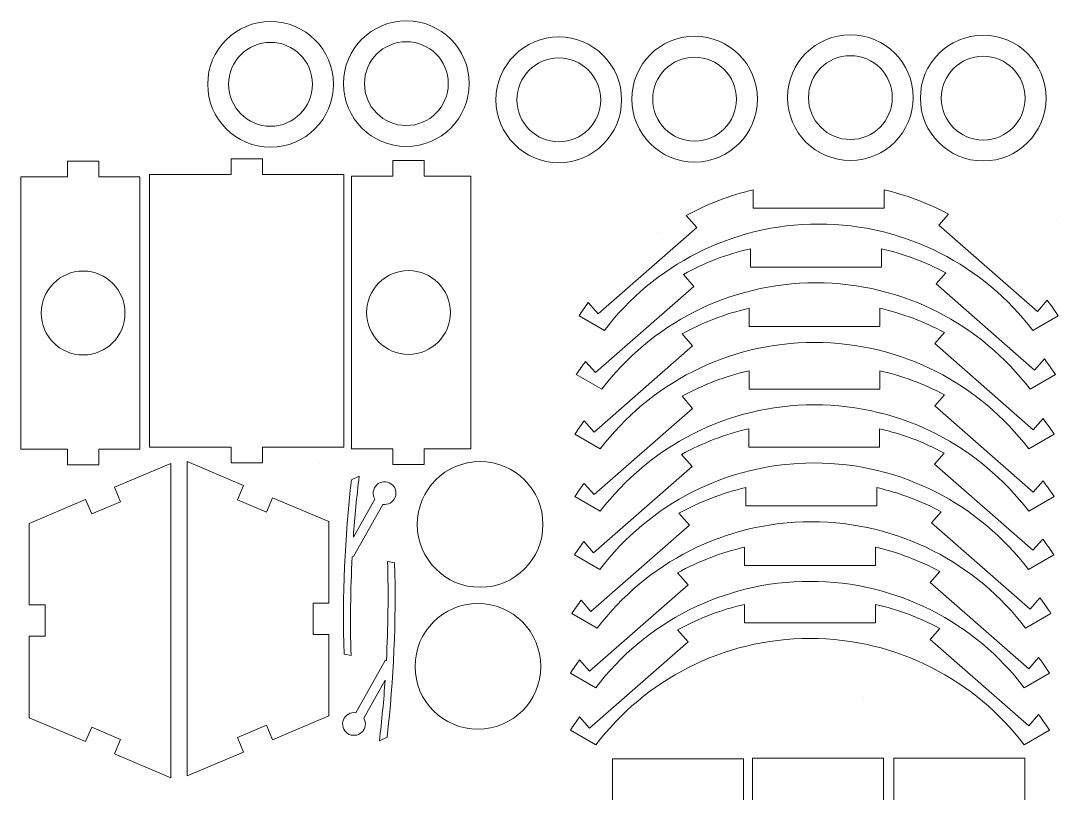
# Model space of a CAD drawing. Header units: centimetres. Extents: x -259 to 261, y 17 to 228.
# Drawn here: x -71.7 to -51.89, y 99.16 to 113.9 of the extents above; entities that cross this region are included whole.
import ezdxf

# ---------------------------------------------------------------- set-up
doc = ezdxf.new("R2010")
doc.units = ezdxf.units.CM
doc.header["$MEASUREMENT"] = 0
doc.layers.add('layer 1', color=7, linetype='Continuous')

msp = doc.modelspace()

# ---------------------------------------------------------------- linework, layer by layer
at = {"layer": 'layer 1', "color": 250, "lineweight": 9}
for points, knots in [([(-64.34013, 113.90208), (-65.00287, 113.90208), (-65.54013, 113.36481), (-65.54013, 112.70207), (-65.54013, 112.70207), (-65.54013, 112.03934), (-65.00287, 111.50208), (-64.34013, 111.50208), (-64.34013, 111.50208), (-63.67739, 111.50208), (-63.14013, 112.03934), (-63.14013, 112.70207), (-63.14013, 112.70207), (-63.14013, 113.36481), (-63.67738, 113.90208), (-64.34012, 113.90208)], [0, 0, 0, 0, 0.2, 0.2, 0.2, 0.2, 0.4, 0.4, 0.4, 0.4, 0.6, 0.6, 0.6, 0.6, 1, 1, 1, 1]), ([(-66.93292, 113.88901), (-67.59566, 113.88901), (-68.13292, 113.35174), (-68.13292, 112.689), (-68.13292, 112.689), (-68.13292, 112.02627), (-67.59566, 111.48901), (-66.93292, 111.48901), (-66.93292, 111.48901), (-66.27018, 111.48901), (-65.73292, 112.02627), (-65.73292, 112.689), (-65.73292, 112.689), (-65.73292, 113.35174), (-66.27017, 113.88901), (-66.93291, 113.88901)], [0, 0, 0, 0, 0.2, 0.2, 0.2, 0.2, 0.4, 0.4, 0.4, 0.4, 0.6, 0.6, 0.6, 0.6, 1, 1, 1, 1]), ([(-64.34013, 113.50208), (-64.78196, 113.50208), (-65.14013, 113.1439), (-65.14013, 112.70207), (-65.14013, 112.70207), (-65.14013, 112.26026), (-64.78196, 111.90207), (-64.34013, 111.90207), (-64.34013, 111.90207), (-63.89831, 111.90207), (-63.54013, 112.26025), (-63.54013, 112.70207), (-63.54013, 112.70207), (-63.54013, 113.1439), (-63.8983, 113.50208), (-64.34013, 113.50208)], [0, 0, 0, 0, 0.2, 0.2, 0.2, 0.2, 0.4, 0.4, 0.4, 0.4, 0.6, 0.6, 0.6, 0.6, 1, 1, 1, 1]), ([(-61.42958, 113.59268), (-62.09232, 113.59268), (-62.62958, 113.05541), (-62.62958, 112.39267), (-62.62958, 112.39267), (-62.62958, 111.72994), (-62.09232, 111.19268), (-61.42958, 111.19268), (-61.42958, 111.19268), (-60.76684, 111.19268), (-60.22958, 111.72994), (-60.22958, 112.39267), (-60.22958, 112.39267), (-60.22958, 113.05541), (-60.76683, 113.59268), (-61.42957, 113.59268)], [0, 0, 0, 0, 0.2, 0.2, 0.2, 0.2, 0.4, 0.4, 0.4, 0.4, 0.6, 0.6, 0.6, 0.6, 1, 1, 1, 1]), ([(-58.83679, 113.60575), (-59.49953, 113.60575), (-60.03679, 113.06848), (-60.03679, 112.40574), (-60.03679, 112.40574), (-60.03679, 111.74301), (-59.49953, 111.20575), (-58.83679, 111.20575), (-58.83679, 111.20575), (-58.17405, 111.20575), (-57.63679, 111.74301), (-57.63679, 112.40574), (-57.63679, 112.40574), (-57.63679, 113.06848), (-58.17404, 113.60575), (-58.83678, 113.60575)], [0, 0, 0, 0, 0.2, 0.2, 0.2, 0.2, 0.4, 0.4, 0.4, 0.4, 0.6, 0.6, 0.6, 0.6, 1, 1, 1, 1]), ([(-55.86275, 113.63501), (-56.52549, 113.63501), (-57.06275, 113.09774), (-57.06275, 112.435), (-57.06275, 112.435), (-57.06275, 111.77227), (-56.52549, 111.23501), (-55.86275, 111.23501), (-55.86275, 111.23501), (-55.20001, 111.23501), (-54.66275, 111.77227), (-54.66275, 112.435), (-54.66275, 112.435), (-54.66275, 113.09774), (-55.2, 113.63501), (-55.86274, 113.63501)], [0, 0, 0, 0, 0.2, 0.2, 0.2, 0.2, 0.4, 0.4, 0.4, 0.4, 0.6, 0.6, 0.6, 0.6, 1, 1, 1, 1]), ([(-53.32688, 113.62572), (-53.98962, 113.62572), (-54.52688, 113.08845), (-54.52688, 112.42571), (-54.52688, 112.42571), (-54.52688, 111.76298), (-53.98962, 111.22572), (-53.32688, 111.22572), (-53.32688, 111.22572), (-52.66414, 111.22572), (-52.12688, 111.76298), (-52.12688, 112.42571), (-52.12688, 112.42571), (-52.12688, 113.08845), (-52.66413, 113.62572), (-53.32687, 113.62572)], [0, 0, 0, 0, 0.2, 0.2, 0.2, 0.2, 0.4, 0.4, 0.4, 0.4, 0.6, 0.6, 0.6, 0.6, 1, 1, 1, 1]), ([(-66.93292, 113.48901), (-67.37475, 113.48901), (-67.73292, 113.13083), (-67.73292, 112.689), (-67.73292, 112.689), (-67.73292, 112.24719), (-67.37475, 111.88901), (-66.93292, 111.88901), (-66.93292, 111.88901), (-66.4911, 111.88901), (-66.13292, 112.24717), (-66.13292, 112.689), (-66.13292, 112.689), (-66.13292, 113.13083), (-66.49109, 113.48901), (-66.93292, 113.48901)], [0, 0, 0, 0, 0.2, 0.2, 0.2, 0.2, 0.4, 0.4, 0.4, 0.4, 0.6, 0.6, 0.6, 0.6, 1, 1, 1, 1]), ([(-61.42958, 113.19268), (-61.87141, 113.19268), (-62.22958, 112.8345), (-62.22958, 112.39267), (-62.22958, 112.39267), (-62.22958, 111.95086), (-61.87141, 111.59268), (-61.42958, 111.59268), (-61.42958, 111.59268), (-60.98776, 111.59268), (-60.62958, 111.95084), (-60.62958, 112.39267), (-60.62958, 112.39267), (-60.62958, 112.8345), (-60.98775, 113.19268), (-61.42958, 113.19268)], [0, 0, 0, 0, 0.2, 0.2, 0.2, 0.2, 0.4, 0.4, 0.4, 0.4, 0.6, 0.6, 0.6, 0.6, 1, 1, 1, 1]), ([(-58.83679, 113.20575), (-59.27862, 113.20575), (-59.63679, 112.84757), (-59.63679, 112.40574), (-59.63679, 112.40574), (-59.63679, 111.96393), (-59.27862, 111.60574), (-58.83679, 111.60574), (-58.83679, 111.60574), (-58.39497, 111.60574), (-58.03679, 111.96392), (-58.03679, 112.40574), (-58.03679, 112.40574), (-58.03679, 112.84757), (-58.39496, 113.20575), (-58.83679, 113.20575)], [0, 0, 0, 0, 0.2, 0.2, 0.2, 0.2, 0.4, 0.4, 0.4, 0.4, 0.6, 0.6, 0.6, 0.6, 1, 1, 1, 1]), ([(-55.86275, 113.23501), (-56.30458, 113.23501), (-56.66275, 112.87683), (-56.66275, 112.435), (-56.66275, 112.435), (-56.66275, 111.99319), (-56.30458, 111.635), (-55.86275, 111.635), (-55.86275, 111.635), (-55.42093, 111.635), (-55.06275, 111.99318), (-55.06275, 112.435), (-55.06275, 112.435), (-55.06275, 112.87683), (-55.42092, 113.23501), (-55.86275, 113.23501)], [0, 0, 0, 0, 0.2, 0.2, 0.2, 0.2, 0.4, 0.4, 0.4, 0.4, 0.6, 0.6, 0.6, 0.6, 1, 1, 1, 1]), ([(-53.32688, 113.22572), (-53.76871, 113.22572), (-54.12688, 112.86754), (-54.12688, 112.42571), (-54.12688, 112.42571), (-54.12688, 111.9839), (-53.76871, 111.62571), (-53.32688, 111.62571), (-53.32688, 111.62571), (-52.88506, 111.62571), (-52.52688, 111.98389), (-52.52688, 112.42571), (-52.52688, 112.42571), (-52.52688, 112.86754), (-52.88505, 113.22572), (-53.32688, 113.22572)], [0, 0, 0, 0, 0.2, 0.2, 0.2, 0.2, 0.4, 0.4, 0.4, 0.4, 0.6, 0.6, 0.6, 0.6, 1, 1, 1, 1]), ([(-65.53224, 105.7656), (-65.53224, 105.7656), (-65.53224, 110.9656), (-65.53224, 110.9656), (-65.53224, 110.9656), (-65.53224, 110.9656), (-67.08687, 110.9656), (-67.08687, 110.9656), (-67.08687, 110.9656), (-67.08687, 110.9656), (-67.08687, 111.2656), (-67.08687, 111.2656), (-67.08687, 111.2656), (-67.08687, 111.2656), (-67.68687, 111.2656), (-67.68687, 111.2656), (-67.68687, 111.2656), (-67.68687, 111.2656), (-67.68687, 110.9656), (-67.68687, 110.9656), (-67.68687, 110.9656), (-67.68687, 110.9656), (-69.2415, 110.9656), (-69.2415, 110.9656), (-69.2415, 110.9656), (-69.2415, 110.9656), (-69.2415, 105.7656), (-69.2415, 105.7656), (-69.2415, 105.7656), (-69.2415, 105.7656), (-67.68687, 105.7656), (-67.68687, 105.7656), (-67.68687, 105.7656), (-67.68687, 105.7656), (-67.68687, 105.46559), (-67.68687, 105.46559), (-67.68687, 105.46559), (-67.68687, 105.46559), (-67.08687, 105.46559), (-67.08687, 105.46559), (-67.08687, 105.46559), (-67.08687, 105.46559), (-67.08687, 105.7656), (-67.08687, 105.7656), (-67.08687, 105.7656), (-67.08687, 105.7656), (-65.53224, 105.7656), (-65.53224, 105.7656)], [0, 0, 0, 0, 0.07692308, 0.07692308, 0.07692308, 0.07692308, 0.15384615, 0.15384615, 0.15384615, 0.15384615, 0.23076923, 0.23076923, 0.23076923, 0.23076923, 0.30769231, 0.30769231, 0.30769231, 0.30769231, 0.38461538, 0.38461538, 0.38461538, 0.38461538, 0.46153846, 0.46153846, 0.46153846, 0.46153846, 0.53846154, 0.53846154, 0.53846154, 0.53846154, 0.61538462, 0.61538462, 0.61538462, 0.61538462, 0.69230769, 0.69230769, 0.69230769, 0.69230769, 0.76923077, 0.76923077, 0.76923077, 0.76923077, 0.84615385, 0.84615385, 0.84615385, 0.84615385, 1, 1, 1, 1]), ([(-57.71858, 110.6731), (-57.71858, 110.6731), (-57.71858, 110.32311), (-57.71858, 110.32311), (-57.71858, 110.32311), (-57.71858, 110.32311), (-55.21858, 110.32311), (-55.21858, 110.32311), (-55.21858, 110.32311), (-55.21858, 110.32311), (-55.21858, 110.6731), (-55.21858, 110.6731)], [0, 0, 0, 0, 0.25, 0.25, 0.25, 0.25, 0.5, 0.5, 0.5, 0.5, 1, 1, 1, 1]), ([(-60.86654, 108.52303), (-60.86654, 108.52303), (-60.67851, 108.30816), (-60.67851, 108.30816), (-60.67851, 108.30816), (-60.67851, 108.30816), (-58.79718, 109.95455), (-58.79718, 109.95455), (-58.79718, 109.95455), (-58.79718, 109.95455), (-58.99817, 110.18423), (-58.99817, 110.18423)], [0, 0, 0, 0, 0.25, 0.25, 0.25, 0.25, 0.5, 0.5, 0.5, 0.5, 1, 1, 1, 1]), ([(-53.98906, 110.21133), (-53.98906, 110.21133), (-54.17377, 110.00026), (-54.17377, 110.00026), (-54.17377, 110.00026), (-54.17377, 110.00026), (-52.29244, 108.35387), (-52.29244, 108.35387), (-52.29244, 108.35387), (-52.29244, 108.35387), (-52.10441, 108.56874), (-52.10441, 108.56874)], [0, 0, 0, 0, 0.25, 0.25, 0.25, 0.25, 0.5, 0.5, 0.5, 0.5, 1, 1, 1, 1]), ([(-52.37884, 107.98935), (-53.31565, 109.22427), (-54.79898, 110.02186), (-56.46858, 110.02186), (-56.46858, 110.02186), (-58.13818, 110.02186), (-59.62152, 109.22427), (-60.55832, 107.98935)], [0, 0, 0, 0, 0.33333333, 0.33333333, 0.33333333, 0.33333333, 1, 1, 1, 1]), ([(-57.77101, 109.55074), (-57.77101, 109.55074), (-57.77101, 109.20074), (-57.77101, 109.20074), (-57.77101, 109.20074), (-57.77101, 109.20074), (-55.27101, 109.20074), (-55.27101, 109.20074), (-55.27101, 109.20074), (-55.27101, 109.20074), (-55.27101, 109.55074), (-55.27101, 109.55074)], [0, 0, 0, 0, 0.25, 0.25, 0.25, 0.25, 0.5, 0.5, 0.5, 0.5, 1, 1, 1, 1]), ([(-70.51176, 109.12334), (-70.95359, 109.12334), (-71.31176, 108.76518), (-71.31176, 108.32335), (-71.31176, 108.32335), (-71.31176, 107.88152), (-70.95359, 107.52334), (-70.51176, 107.52334), (-70.51176, 107.52334), (-70.06994, 107.52334), (-69.71176, 107.88152), (-69.71176, 108.32335), (-69.71176, 108.32335), (-69.71176, 108.76516), (-70.06993, 109.12334), (-70.51176, 109.12334)], [0, 0, 0, 0, 0.2, 0.2, 0.2, 0.2, 0.4, 0.4, 0.4, 0.4, 0.6, 0.6, 0.6, 0.6, 1, 1, 1, 1]), ([(-64.29837, 109.13388), (-64.7402, 109.13388), (-65.09837, 108.77572), (-65.09837, 108.33389), (-65.09837, 108.33389), (-65.09837, 107.89206), (-64.7402, 107.53388), (-64.29837, 107.53388), (-64.29837, 107.53388), (-63.85655, 107.53388), (-63.49837, 107.89206), (-63.49837, 108.33389), (-63.49837, 108.33389), (-63.49837, 108.7757), (-63.85654, 109.13388), (-64.29837, 109.13388)], [0, 0, 0, 0, 0.2, 0.2, 0.2, 0.2, 0.4, 0.4, 0.4, 0.4, 0.6, 0.6, 0.6, 0.6, 1, 1, 1, 1]), ([(-60.91897, 107.40066), (-60.91897, 107.40066), (-60.73094, 107.18579), (-60.73094, 107.18579), (-60.73094, 107.18579), (-60.73094, 107.18579), (-58.84961, 108.83218), (-58.84961, 108.83218), (-58.84961, 108.83218), (-58.84961, 108.83218), (-59.0506, 109.06186), (-59.0506, 109.06186)], [0, 0, 0, 0, 0.25, 0.25, 0.25, 0.25, 0.5, 0.5, 0.5, 0.5, 1, 1, 1, 1]), ([(-54.04149, 109.08896), (-54.04149, 109.08896), (-54.2262, 108.87789), (-54.2262, 108.87789), (-54.2262, 108.87789), (-54.2262, 108.87789), (-52.34487, 107.2315), (-52.34487, 107.2315), (-52.34487, 107.2315), (-52.34487, 107.2315), (-52.15684, 107.44637), (-52.15684, 107.44637)], [0, 0, 0, 0, 0.25, 0.25, 0.25, 0.25, 0.5, 0.5, 0.5, 0.5, 1, 1, 1, 1]), ([(-52.43127, 106.86697), (-53.36808, 108.1019), (-54.85141, 108.89949), (-56.52101, 108.89949), (-56.52101, 108.89949), (-58.19061, 108.89949), (-59.67395, 108.1019), (-60.61075, 106.86697)], [0, 0, 0, 0, 0.33333333, 0.33333333, 0.33333333, 0.33333333, 1, 1, 1, 1]), ([(-57.79746, 108.41304), (-57.79746, 108.41304), (-57.79746, 108.06304), (-57.79746, 108.06304), (-57.79746, 108.06304), (-57.79746, 108.06304), (-55.29746, 108.06304), (-55.29746, 108.06304), (-55.29746, 108.06304), (-55.29746, 108.06304), (-55.29746, 108.41304), (-55.29746, 108.41304)], [0, 0, 0, 0, 0.25, 0.25, 0.25, 0.25, 0.5, 0.5, 0.5, 0.5, 1, 1, 1, 1]), ([(-60.94542, 106.26296), (-60.94542, 106.26296), (-60.75739, 106.04809), (-60.75739, 106.04809), (-60.75739, 106.04809), (-60.75739, 106.04809), (-58.87606, 107.69447), (-58.87606, 107.69447), (-58.87606, 107.69447), (-58.87606, 107.69447), (-59.07705, 107.92416), (-59.07705, 107.92416)], [0, 0, 0, 0, 0.25, 0.25, 0.25, 0.25, 0.5, 0.5, 0.5, 0.5, 1, 1, 1, 1]), ([(-52.45772, 105.72928), (-53.39453, 106.96421), (-54.87786, 107.76178), (-56.54746, 107.76178), (-56.54746, 107.76178), (-58.21706, 107.76178), (-59.7004, 106.96421), (-60.6372, 105.72928)], [0, 0, 0, 0, 0.33333333, 0.33333333, 0.33333333, 0.33333333, 1, 1, 1, 1]), ([(-54.06794, 107.95125), (-54.06794, 107.95125), (-54.25265, 107.74019), (-54.25265, 107.74019), (-54.25265, 107.74019), (-54.25265, 107.74019), (-52.37132, 106.09379), (-52.37132, 106.09379), (-52.37132, 106.09379), (-52.37132, 106.09379), (-52.18329, 106.30866), (-52.18329, 106.30866)], [0, 0, 0, 0, 0.25, 0.25, 0.25, 0.25, 0.5, 0.5, 0.5, 0.5, 1, 1, 1, 1]), ([(-57.79746, 107.22241), (-57.79746, 107.22241), (-57.79746, 106.87241), (-57.79746, 106.87241), (-57.79746, 106.87241), (-57.79746, 106.87241), (-55.29746, 106.87241), (-55.29746, 106.87241), (-55.29746, 106.87241), (-55.29746, 106.87241), (-55.29746, 107.22241), (-55.29746, 107.22241)], [0, 0, 0, 0, 0.25, 0.25, 0.25, 0.25, 0.5, 0.5, 0.5, 0.5, 1, 1, 1, 1]), ([(-60.94542, 105.07233), (-60.94542, 105.07233), (-60.75739, 104.85746), (-60.75739, 104.85746), (-60.75739, 104.85746), (-60.75739, 104.85746), (-58.87606, 106.50385), (-58.87606, 106.50385), (-58.87606, 106.50385), (-58.87606, 106.50385), (-59.07705, 106.73353), (-59.07705, 106.73353)], [0, 0, 0, 0, 0.25, 0.25, 0.25, 0.25, 0.5, 0.5, 0.5, 0.5, 1, 1, 1, 1]), ([(-52.45772, 104.53864), (-53.39453, 105.77358), (-54.87786, 106.57116), (-56.54746, 106.57116), (-56.54746, 106.57116), (-58.21706, 106.57116), (-59.7004, 105.77358), (-60.6372, 104.53864)], [0, 0, 0, 0, 0.33333333, 0.33333333, 0.33333333, 0.33333333, 1, 1, 1, 1]), ([(-54.06794, 106.76063), (-54.06794, 106.76063), (-54.25265, 106.54956), (-54.25265, 106.54956), (-54.25265, 106.54956), (-54.25265, 106.54956), (-52.37132, 104.90317), (-52.37132, 104.90317), (-52.37132, 104.90317), (-52.37132, 104.90317), (-52.18329, 105.11804), (-52.18329, 105.11804)], [0, 0, 0, 0, 0.25, 0.25, 0.25, 0.25, 0.5, 0.5, 0.5, 0.5, 1, 1, 1, 1]), ([(-57.80463, 106.11329), (-57.80463, 106.11329), (-57.80463, 105.7633), (-57.80463, 105.7633), (-57.80463, 105.7633), (-57.80463, 105.7633), (-55.30463, 105.7633), (-55.30463, 105.7633), (-55.30463, 105.7633), (-55.30463, 105.7633), (-55.30463, 106.11329), (-55.30463, 106.11329)], [0, 0, 0, 0, 0.25, 0.25, 0.25, 0.25, 0.5, 0.5, 0.5, 0.5, 1, 1, 1, 1]), ([(-60.95259, 103.96322), (-60.95259, 103.96322), (-60.76456, 103.74835), (-60.76456, 103.74835), (-60.76456, 103.74835), (-60.76456, 103.74835), (-58.88323, 105.39474), (-58.88323, 105.39474), (-58.88323, 105.39474), (-58.88323, 105.39474), (-59.08422, 105.62442), (-59.08422, 105.62442)], [0, 0, 0, 0, 0.25, 0.25, 0.25, 0.25, 0.5, 0.5, 0.5, 0.5, 1, 1, 1, 1]), ([(-54.07511, 105.65152), (-54.07511, 105.65152), (-54.25982, 105.44045), (-54.25982, 105.44045), (-54.25982, 105.44045), (-54.25982, 105.44045), (-52.37849, 103.79406), (-52.37849, 103.79406), (-52.37849, 103.79406), (-52.37849, 103.79406), (-52.19046, 104.00893), (-52.19046, 104.00893)], [0, 0, 0, 0, 0.25, 0.25, 0.25, 0.25, 0.5, 0.5, 0.5, 0.5, 1, 1, 1, 1]), ([(-62.93158, 105.4882), (-63.59432, 105.4882), (-64.13158, 104.95093), (-64.13158, 104.28819), (-64.13158, 104.28819), (-64.13158, 103.62546), (-63.59432, 103.0882), (-62.93158, 103.0882), (-62.93158, 103.0882), (-62.26884, 103.0882), (-61.73158, 103.62546), (-61.73158, 104.28819), (-61.73158, 104.28819), (-61.73158, 104.95093), (-62.26883, 105.4882), (-62.93157, 105.4882)], [0, 0, 0, 0, 0.2, 0.2, 0.2, 0.2, 0.4, 0.4, 0.4, 0.4, 0.6, 0.6, 0.6, 0.6, 1, 1, 1, 1]), ([(-52.46489, 103.42954), (-53.4017, 104.66446), (-54.88503, 105.46205), (-56.55463, 105.46205), (-56.55463, 105.46205), (-58.22423, 105.46205), (-59.70757, 104.66446), (-60.64437, 103.42954)], [0, 0, 0, 0, 0.33333333, 0.33333333, 0.33333333, 0.33333333, 1, 1, 1, 1]), ([(-64.79071, 104.67119), (-64.6899, 104.65486), (-64.59131, 104.71085), (-64.55369, 104.8058), (-64.55369, 104.8058), (-64.51608, 104.90074), (-64.54957, 105.00906), (-64.63421, 105.0662), (-64.63421, 105.0662), (-64.71885, 105.12332), (-64.83184, 105.11388), (-64.90583, 105.04351), (-64.90583, 105.04351), (-64.97982, 104.97313), (-64.99488, 104.86075), (-64.94204, 104.77336)], [0, 0, 0, 0, 0.2, 0.2, 0.2, 0.2, 0.4, 0.4, 0.4, 0.4, 0.6, 0.6, 0.6, 0.6, 1, 1, 1, 1]), ([(-57.85706, 104.99093), (-57.85706, 104.99093), (-57.85706, 104.64093), (-57.85706, 104.64093), (-57.85706, 104.64093), (-57.85706, 104.64093), (-55.35706, 104.64093), (-55.35706, 104.64093), (-55.35706, 104.64093), (-55.35706, 104.64093), (-55.35706, 104.99093), (-55.35706, 104.99093)], [0, 0, 0, 0, 0.25, 0.25, 0.25, 0.25, 0.5, 0.5, 0.5, 0.5, 1, 1, 1, 1]), ([(-61.00502, 102.84085), (-61.00502, 102.84085), (-60.81699, 102.62598), (-60.81699, 102.62598), (-60.81699, 102.62598), (-60.81699, 102.62598), (-58.93566, 104.27237), (-58.93566, 104.27237), (-58.93566, 104.27237), (-58.93566, 104.27237), (-59.13665, 104.50205), (-59.13665, 104.50205)], [0, 0, 0, 0, 0.25, 0.25, 0.25, 0.25, 0.5, 0.5, 0.5, 0.5, 1, 1, 1, 1]), ([(-54.12754, 104.52915), (-54.12754, 104.52915), (-54.31225, 104.31808), (-54.31225, 104.31808), (-54.31225, 104.31808), (-54.31225, 104.31808), (-52.43092, 102.67169), (-52.43092, 102.67169), (-52.43092, 102.67169), (-52.43092, 102.67169), (-52.24289, 102.88656), (-52.24289, 102.88656)], [0, 0, 0, 0, 0.25, 0.25, 0.25, 0.25, 0.5, 0.5, 0.5, 0.5, 1, 1, 1, 1]), ([(-52.51732, 102.30716), (-53.45413, 103.54209), (-54.93746, 104.33968), (-56.60706, 104.33968), (-56.60706, 104.33968), (-58.27666, 104.33968), (-59.76, 103.54209), (-60.6968, 102.30716)], [0, 0, 0, 0, 0.33333333, 0.33333333, 0.33333333, 0.33333333, 1, 1, 1, 1]), ([(-57.88351, 103.85323), (-57.88351, 103.85323), (-57.88351, 103.50323), (-57.88351, 103.50323), (-57.88351, 103.50323), (-57.88351, 103.50323), (-55.38351, 103.50323), (-55.38351, 103.50323), (-55.38351, 103.50323), (-55.38351, 103.50323), (-55.38351, 103.85323), (-55.38351, 103.85323)], [0, 0, 0, 0, 0.25, 0.25, 0.25, 0.25, 0.5, 0.5, 0.5, 0.5, 1, 1, 1, 1]), ([(-61.03147, 101.70315), (-61.03147, 101.70315), (-60.84344, 101.48828), (-60.84344, 101.48828), (-60.84344, 101.48828), (-60.84344, 101.48828), (-58.96211, 103.13466), (-58.96211, 103.13466), (-58.96211, 103.13466), (-58.96211, 103.13466), (-59.1631, 103.36435), (-59.1631, 103.36435)], [0, 0, 0, 0, 0.25, 0.25, 0.25, 0.25, 0.5, 0.5, 0.5, 0.5, 1, 1, 1, 1]), ([(-52.54377, 101.16947), (-53.48058, 102.4044), (-54.96391, 103.20197), (-56.63351, 103.20197), (-56.63351, 103.20197), (-58.30311, 103.20197), (-59.78645, 102.4044), (-60.72325, 101.16947)], [0, 0, 0, 0, 0.33333333, 0.33333333, 0.33333333, 0.33333333, 1, 1, 1, 1]), ([(-54.15399, 103.39144), (-54.15399, 103.39144), (-54.3387, 103.18038), (-54.3387, 103.18038), (-54.3387, 103.18038), (-54.3387, 103.18038), (-52.45737, 101.53398), (-52.45737, 101.53398), (-52.45737, 101.53398), (-52.45737, 101.53398), (-52.26934, 101.74885), (-52.26934, 101.74885)], [0, 0, 0, 0, 0.25, 0.25, 0.25, 0.25, 0.5, 0.5, 0.5, 0.5, 1, 1, 1, 1]), ([(-62.97391, 102.77887), (-63.63665, 102.77887), (-64.17391, 102.2416), (-64.17391, 101.57886), (-64.17391, 101.57886), (-64.17391, 100.91613), (-63.63665, 100.37887), (-62.97391, 100.37887), (-62.97391, 100.37887), (-62.31117, 100.37887), (-61.77391, 100.91613), (-61.77391, 101.57886), (-61.77391, 101.57886), (-61.77391, 102.2416), (-62.31116, 102.77887), (-62.9739, 102.77887)], [0, 0, 0, 0, 0.2, 0.2, 0.2, 0.2, 0.4, 0.4, 0.4, 0.4, 0.6, 0.6, 0.6, 0.6, 1, 1, 1, 1]), ([(-57.88351, 102.76259), (-57.88351, 102.76259), (-57.88351, 102.4126), (-57.88351, 102.4126), (-57.88351, 102.4126), (-57.88351, 102.4126), (-55.38351, 102.4126), (-55.38351, 102.4126), (-55.38351, 102.4126), (-55.38351, 102.4126), (-55.38351, 102.76259), (-55.38351, 102.76259)], [0, 0, 0, 0, 0.25, 0.25, 0.25, 0.25, 0.5, 0.5, 0.5, 0.5, 1, 1, 1, 1]), ([(-61.03147, 100.61252), (-61.03147, 100.61252), (-60.84344, 100.39765), (-60.84344, 100.39765), (-60.84344, 100.39765), (-60.84344, 100.39765), (-58.96211, 102.04403), (-58.96211, 102.04403), (-58.96211, 102.04403), (-58.96211, 102.04403), (-59.1631, 102.27371), (-59.1631, 102.27371)], [0, 0, 0, 0, 0.25, 0.25, 0.25, 0.25, 0.5, 0.5, 0.5, 0.5, 1, 1, 1, 1]), ([(-54.15399, 102.30081), (-54.15399, 102.30081), (-54.3387, 102.08974), (-54.3387, 102.08974), (-54.3387, 102.08974), (-54.3387, 102.08974), (-52.45737, 100.44335), (-52.45737, 100.44335), (-52.45737, 100.44335), (-52.45737, 100.44335), (-52.26934, 100.65822), (-52.26934, 100.65822)], [0, 0, 0, 0, 0.25, 0.25, 0.25, 0.25, 0.5, 0.5, 0.5, 0.5, 1, 1, 1, 1]), ([(-52.54377, 100.07883), (-53.48058, 101.31376), (-54.96391, 102.11134), (-56.63351, 102.11134), (-56.63351, 102.11134), (-58.30311, 102.11134), (-59.78645, 101.31376), (-60.72325, 100.07883)], [0, 0, 0, 0, 0.33333333, 0.33333333, 0.33333333, 0.33333333, 1, 1, 1, 1]), ([(-65.3053, 100.6941), (-65.4061, 100.71043), (-65.5047, 100.65444), (-65.54231, 100.55949), (-65.54231, 100.55949), (-65.57992, 100.46455), (-65.54643, 100.35623), (-65.46179, 100.29909), (-65.46179, 100.29909), (-65.37715, 100.24197), (-65.26416, 100.25141), (-65.19017, 100.32178), (-65.19017, 100.32178), (-65.11618, 100.39216), (-65.10112, 100.50454), (-65.15396, 100.59193)], [0, 0, 0, 0, 0.2, 0.2, 0.2, 0.2, 0.4, 0.4, 0.4, 0.4, 0.6, 0.6, 0.6, 0.6, 1, 1, 1, 1]), ([(-60.40557, 96.01408), (-60.40557, 96.01408), (-57.90557, 96.01408), (-57.90557, 96.01408), (-57.90557, 96.01408), (-57.90557, 96.01408), (-57.90557, 99.81408), (-57.90557, 99.81408), (-57.90557, 99.81408), (-57.90557, 99.81408), (-60.40557, 99.81408), (-60.40557, 99.81408), (-60.40557, 99.81408), (-60.40557, 99.81408), (-60.40557, 96.01408), (-60.40557, 96.01408)], [0, 0, 0, 0, 0.2, 0.2, 0.2, 0.2, 0.4, 0.4, 0.4, 0.4, 0.6, 0.6, 0.6, 0.6, 1, 1, 1, 1]), ([(-57.73328, 96.02731), (-57.73328, 96.02731), (-55.23328, 96.02731), (-55.23328, 96.02731), (-55.23328, 96.02731), (-55.23328, 96.02731), (-55.23328, 99.82731), (-55.23328, 99.82731), (-55.23328, 99.82731), (-55.23328, 99.82731), (-57.73328, 99.82731), (-57.73328, 99.82731), (-57.73328, 99.82731), (-57.73328, 99.82731), (-57.73328, 96.02731), (-57.73328, 96.02731)], [0, 0, 0, 0, 0.2, 0.2, 0.2, 0.2, 0.4, 0.4, 0.4, 0.4, 0.6, 0.6, 0.6, 0.6, 1, 1, 1, 1]), ([(-55.03452, 96.02731), (-55.03452, 96.02731), (-52.53452, 96.02731), (-52.53452, 96.02731), (-52.53452, 96.02731), (-52.53452, 96.02731), (-52.53452, 99.82731), (-52.53452, 99.82731), (-52.53452, 99.82731), (-52.53452, 99.82731), (-55.03452, 99.82731), (-55.03452, 99.82731), (-55.03452, 99.82731), (-55.03452, 99.82731), (-55.03452, 96.02731), (-55.03452, 96.02731)], [0, 0, 0, 0, 0.2, 0.2, 0.2, 0.2, 0.4, 0.4, 0.4, 0.4, 0.6, 0.6, 0.6, 0.6, 1, 1, 1, 1])]:
    msp.add_open_spline(points, degree=3, knots=knots, dxfattribs=at)
for points in [[(-64.34012, 113.90208), (-64.34012, 113.90208), (-64.34013, 113.90208), (-64.34013, 113.90208)], [(-66.93291, 113.88901), (-66.93291, 113.88901), (-66.93292, 113.88901), (-66.93292, 113.88901)], [(-61.42957, 113.59268), (-61.42957, 113.59268), (-61.42958, 113.59268), (-61.42958, 113.59268)], [(-58.83678, 113.60575), (-58.83678, 113.60575), (-58.83679, 113.60575), (-58.83679, 113.60575)], [(-55.86274, 113.63501), (-55.86274, 113.63501), (-55.86275, 113.63501), (-55.86275, 113.63501)], [(-53.32687, 113.62572), (-53.32687, 113.62572), (-53.32688, 113.62572), (-53.32688, 113.62572)], [(-70.81176, 111.22335), (-70.81176, 111.22335), (-70.81176, 110.92335), (-70.81176, 110.92335)], [(-70.21176, 111.22335), (-70.21176, 111.22335), (-70.81176, 111.22335), (-70.81176, 111.22335)], [(-70.21176, 110.92335), (-70.21176, 110.92335), (-70.21176, 111.22335), (-70.21176, 111.22335)], [(-64.59837, 110.93389), (-64.59837, 110.93389), (-64.59837, 111.23389), (-64.59837, 111.23389)], [(-64.59837, 111.23389), (-64.59837, 111.23389), (-63.99837, 111.23389), (-63.99837, 111.23389)], [(-63.99837, 111.23389), (-63.99837, 111.23389), (-63.99837, 110.93389), (-63.99837, 110.93389)], [(-64.59837, 110.93389), (-64.59837, 110.93389), (-65.38477, 110.93389), (-65.38477, 110.93389)], [(-65.38477, 105.73389), (-65.38477, 105.73389), (-65.38477, 110.93389), (-65.38477, 110.93389)], [(-63.1081, 110.93389), (-63.1081, 110.93389), (-63.99837, 110.93389), (-63.99837, 110.93389)], [(-63.1081, 105.73389), (-63.1081, 105.73389), (-63.1081, 110.93389), (-63.1081, 110.93389)], [(-71.70203, 110.92335), (-71.70203, 110.92335), (-70.81176, 110.92335), (-70.81176, 110.92335)], [(-71.70203, 105.72335), (-71.70203, 105.72335), (-71.70203, 110.92335), (-71.70203, 110.92335)], [(-70.21176, 110.92335), (-70.21176, 110.92335), (-69.42537, 110.92335), (-69.42537, 110.92335)], [(-69.42537, 105.72335), (-69.42537, 105.72335), (-69.42537, 110.92335), (-69.42537, 110.92335)], [(-58.99817, 110.18423), (-58.59698, 110.40416), (-58.16805, 110.57076), (-57.71858, 110.6731)], [(-55.21858, 110.6731), (-54.78776, 110.57501), (-54.3758, 110.41789), (-53.98906, 110.21133)], [(-51.92716, 110.10983), (-51.92716, 110.10983), (-51.92716, 110.10984), (-51.92716, 110.10984)], [(-59.51714, 109.86708), (-59.51714, 109.86708), (-59.51714, 109.86709), (-59.51714, 109.86709)], [(-59.0506, 109.06186), (-58.64941, 109.28179), (-58.22048, 109.44839), (-57.77101, 109.55074)], [(-55.27101, 109.55074), (-54.84019, 109.45263), (-54.42823, 109.29551), (-54.04149, 109.08896)], [(-52.10441, 108.56874), (-52.03155, 108.47113), (-51.96142, 108.3712), (-51.89417, 108.26917)], [(-61.04299, 108.26917), (-60.98619, 108.35534), (-60.92734, 108.44), (-60.86654, 108.52303)], [(-59.07705, 107.92416), (-58.67586, 108.1441), (-58.24693, 108.31069), (-57.79746, 108.41304)], [(-55.29746, 108.41304), (-54.86664, 108.31494), (-54.45468, 108.15782), (-54.06794, 107.95125)], [(-60.55832, 107.98935), (-60.55832, 107.98935), (-61.04299, 108.26917), (-61.04299, 108.26917)], [(-51.89417, 108.26917), (-51.89417, 108.26917), (-52.37884, 107.98935), (-52.37884, 107.98935)], [(-61.09542, 107.14679), (-61.03862, 107.23297), (-60.97977, 107.31763), (-60.91897, 107.40066)], [(-52.15684, 107.44637), (-52.08398, 107.34876), (-52.01385, 107.24882), (-51.9466, 107.14679)], [(-59.07705, 106.73353), (-58.67586, 106.95347), (-58.24693, 107.12006), (-57.79746, 107.22241)], [(-55.29746, 107.22241), (-54.86664, 107.1243), (-54.45468, 106.96718), (-54.06794, 106.76063)], [(-60.61075, 106.86697), (-60.61075, 106.86697), (-61.09542, 107.14679), (-61.09542, 107.14679)], [(-51.9466, 107.14679), (-51.9466, 107.14679), (-52.43127, 106.86697), (-52.43127, 106.86697)], [(-61.12187, 106.0091), (-61.06507, 106.09527), (-61.00622, 106.17993), (-60.94542, 106.26296)], [(-52.18329, 106.30866), (-52.11043, 106.21105), (-52.0403, 106.11113), (-51.97305, 106.0091)], [(-60.6372, 105.72928), (-60.6372, 105.72928), (-61.12187, 106.0091), (-61.12187, 106.0091)], [(-59.08422, 105.62442), (-58.68303, 105.84435), (-58.2541, 106.01095), (-57.80463, 106.11329)], [(-55.30463, 106.11329), (-54.87381, 106.0152), (-54.46185, 105.85808), (-54.07511, 105.65152)], [(-51.97305, 106.0091), (-51.97305, 106.0091), (-52.45772, 105.72928), (-52.45772, 105.72928)], [(-71.70203, 105.72335), (-71.70203, 105.72335), (-70.81176, 105.72335), (-70.81176, 105.72335)], [(-70.81176, 105.42334), (-70.81176, 105.42334), (-70.81176, 105.72335), (-70.81176, 105.72335)], [(-70.21176, 105.72335), (-70.21176, 105.72335), (-70.21176, 105.42334), (-70.21176, 105.42334)], [(-70.21176, 105.72335), (-70.21176, 105.72335), (-69.42537, 105.72335), (-69.42537, 105.72335)], [(-64.59837, 105.73389), (-64.59837, 105.73389), (-65.38477, 105.73389), (-65.38477, 105.73389)], [(-64.59837, 105.73389), (-64.59837, 105.73389), (-64.59837, 105.43388), (-64.59837, 105.43388)], [(-63.99837, 105.43388), (-63.99837, 105.43388), (-63.99837, 105.73389), (-63.99837, 105.73389)], [(-63.1081, 105.73389), (-63.1081, 105.73389), (-63.99837, 105.73389), (-63.99837, 105.73389)], [(-70.21176, 105.42334), (-70.21176, 105.42334), (-70.81176, 105.42334), (-70.81176, 105.42334)], [(-68.83872, 105.45392), (-68.83872, 105.45392), (-69.91254, 104.9984), (-69.91254, 104.9984)], [(-69.32631, 105.39169), (-69.32631, 105.39169), (-69.32632, 105.39169), (-69.32632, 105.39169)], [(-68.83872, 99.45393), (-68.83872, 99.45393), (-68.83872, 105.45392), (-68.83872, 105.45392)], [(-68.52212, 99.4879), (-68.52212, 99.4879), (-68.52212, 105.48789), (-68.52212, 105.48789)], [(-68.52212, 105.48789), (-68.52212, 105.48789), (-67.4483, 105.03237), (-67.4483, 105.03237)], [(-65.99256, 105.44461), (-65.99256, 105.44461), (-65.99257, 105.44461), (-65.99257, 105.44461)], [(-64.59837, 105.43388), (-64.59837, 105.43388), (-63.99837, 105.43388), (-63.99837, 105.43388)], [(-59.56409, 105.4986), (-59.56409, 105.4986), (-59.56409, 105.49861), (-59.56409, 105.49861)], [(-55.82341, 105.38375), (-55.82341, 105.38375), (-55.82341, 105.38376), (-55.82341, 105.38376)], [(-65.3865, 105.14039), (-65.3865, 105.14039), (-65.24068, 105.20826), (-65.24068, 105.20826)], [(-65.24068, 105.20826), (-65.28744, 104.82183), (-65.32432, 104.43495), (-65.35131, 104.0476)], [(-69.91254, 104.9984), (-69.91254, 104.9984), (-69.79538, 104.72222), (-69.79538, 104.72222)], [(-67.4483, 105.03237), (-67.4483, 105.03237), (-67.56546, 104.75619), (-67.56546, 104.75619)], [(-65.3865, 105.14039), (-65.51559, 104.03381), (-65.56359, 102.92336), (-65.53053, 101.80908)], [(-61.12187, 104.81846), (-61.06507, 104.90464), (-61.00622, 104.9893), (-60.94542, 105.07233)], [(-59.13665, 104.50205), (-58.73546, 104.72198), (-58.30653, 104.88858), (-57.85706, 104.99093)], [(-55.35706, 104.99093), (-54.92624, 104.89282), (-54.51428, 104.7357), (-54.12754, 104.52915)], [(-52.18329, 105.11804), (-52.11043, 105.02043), (-52.0403, 104.92049), (-51.97305, 104.81846)], [(-66.89594, 104.79805), (-66.89594, 104.79805), (-67.0131, 104.52188), (-67.0131, 104.52188)], [(-66.89594, 104.79805), (-66.89594, 104.79805), (-65.82212, 104.34253), (-65.82212, 104.34253)], [(-60.6372, 104.53864), (-60.6372, 104.53864), (-61.12187, 104.81846), (-61.12187, 104.81846)], [(-51.97305, 104.81846), (-51.97305, 104.81846), (-52.45772, 104.53864), (-52.45772, 104.53864)], [(-70.4649, 104.76408), (-70.4649, 104.76408), (-71.53872, 104.30856), (-71.53872, 104.30856)], [(-70.4649, 104.76408), (-70.4649, 104.76408), (-70.34774, 104.48791), (-70.34774, 104.48791)], [(-69.79538, 104.72222), (-69.79538, 104.72222), (-70.34774, 104.48791), (-70.34774, 104.48791)], [(-67.56546, 104.75619), (-67.56546, 104.75619), (-67.0131, 104.52188), (-67.0131, 104.52188)], [(-64.94204, 104.77336), (-64.94204, 104.77336), (-65.35131, 104.0476), (-65.35131, 104.0476)], [(-64.79071, 104.67119), (-64.79071, 104.67119), (-65.35131, 103.67707), (-65.35131, 103.67707)], [(-71.53872, 104.30856), (-71.53872, 104.30856), (-71.53872, 102.75392), (-71.53872, 102.75392)], [(-65.82212, 104.34253), (-65.82212, 104.34253), (-65.82212, 102.78789), (-65.82212, 102.78789)], [(-52.19046, 104.00893), (-52.1176, 103.91132), (-52.04747, 103.81139), (-51.98022, 103.70936)], [(-61.12904, 103.70936), (-61.07224, 103.79553), (-61.01339, 103.88019), (-60.95259, 103.96322)], [(-59.1631, 103.36435), (-58.76191, 103.58429), (-58.33298, 103.75088), (-57.88351, 103.85323)], [(-55.38351, 103.85323), (-54.95269, 103.75513), (-54.54073, 103.59801), (-54.15399, 103.39144)], [(-65.37437, 103.67185), (-65.40768, 103.04472), (-65.41511, 102.41637), (-65.39666, 101.78677)], [(-65.35131, 103.67707), (-65.35131, 103.67707), (-65.37437, 103.67185), (-65.37437, 103.67185)], [(-60.64437, 103.42954), (-60.64437, 103.42954), (-61.12904, 103.70936), (-61.12904, 103.70936)], [(-51.98022, 103.70936), (-51.98022, 103.70936), (-52.46489, 103.42954), (-52.46489, 103.42954)], [(-64.72163, 101.69344), (-64.68832, 102.32057), (-64.68089, 102.94892), (-64.69934, 103.57852)], [(-64.7095, 100.2249), (-64.58042, 101.33148), (-64.53241, 102.44193), (-64.56548, 103.55621)], [(-64.56548, 103.55621), (-64.56548, 103.55621), (-64.69934, 103.57852), (-64.69934, 103.57852)], [(-61.18147, 102.58698), (-61.12467, 102.67316), (-61.06582, 102.75782), (-61.00502, 102.84085)], [(-52.24289, 102.88656), (-52.17003, 102.78895), (-52.0999, 102.68901), (-52.03265, 102.58698)], [(-71.53872, 102.75392), (-71.53872, 102.75392), (-71.23872, 102.75392), (-71.23872, 102.75392)], [(-71.23872, 102.15392), (-71.23872, 102.15392), (-71.23872, 102.75392), (-71.23872, 102.75392)], [(-65.82212, 102.78789), (-65.82212, 102.78789), (-66.12212, 102.78789), (-66.12212, 102.78789)], [(-66.12212, 102.18789), (-66.12212, 102.18789), (-66.12212, 102.78789), (-66.12212, 102.78789)], [(-59.1631, 102.27371), (-58.76191, 102.49365), (-58.33298, 102.66025), (-57.88351, 102.76259)], [(-55.38351, 102.76259), (-54.95269, 102.66449), (-54.54073, 102.50737), (-54.15399, 102.30081)], [(-60.6968, 102.30716), (-60.6968, 102.30716), (-61.18147, 102.58698), (-61.18147, 102.58698)], [(-52.03265, 102.58698), (-52.03265, 102.58698), (-52.51732, 102.30716), (-52.51732, 102.30716)], [(-71.53872, 102.15392), (-71.53872, 102.15392), (-71.23872, 102.15392), (-71.23872, 102.15392)], [(-71.53872, 102.15392), (-71.53872, 102.15392), (-71.53872, 100.5993), (-71.53872, 100.5993)], [(-65.82212, 102.18789), (-65.82212, 102.18789), (-66.12212, 102.18789), (-66.12212, 102.18789)], [(-65.82212, 102.18789), (-65.82212, 102.18789), (-65.82212, 100.63327), (-65.82212, 100.63327)], [(-65.53053, 101.80908), (-65.53053, 101.80908), (-65.39666, 101.78677), (-65.39666, 101.78677)], [(-65.3053, 100.6941), (-65.3053, 100.6941), (-64.7447, 101.68822), (-64.7447, 101.68822)], [(-64.7447, 101.68822), (-64.7447, 101.68822), (-64.72163, 101.69344), (-64.72163, 101.69344)], [(-61.20792, 101.44929), (-61.15112, 101.53546), (-61.09227, 101.62012), (-61.03147, 101.70315)], [(-52.26934, 101.74885), (-52.19648, 101.65124), (-52.12635, 101.55132), (-52.0591, 101.44929)], [(-60.72325, 101.16947), (-60.72325, 101.16947), (-61.20792, 101.44929), (-61.20792, 101.44929)], [(-52.0591, 101.44929), (-52.0591, 101.44929), (-52.54377, 101.16947), (-52.54377, 101.16947)], [(-65.15396, 100.59193), (-65.15396, 100.59193), (-64.7447, 101.31769), (-64.7447, 101.31769)], [(-64.85532, 100.15703), (-64.80856, 100.54346), (-64.77168, 100.93034), (-64.7447, 101.31769)], [(-55.60769, 100.98985), (-55.60769, 100.98985), (-55.60769, 100.98986), (-55.60769, 100.98986)], [(-66.89594, 100.17773), (-66.89594, 100.17773), (-65.82212, 100.63327), (-65.82212, 100.63327)], [(-52.26934, 100.65822), (-52.19648, 100.56061), (-52.12635, 100.46068), (-52.0591, 100.35865)], [(-70.4649, 100.14376), (-70.4649, 100.14376), (-71.53872, 100.5993), (-71.53872, 100.5993)], [(-67.56546, 100.21961), (-67.56546, 100.21961), (-67.0131, 100.45391), (-67.0131, 100.45391)], [(-66.89594, 100.17773), (-66.89594, 100.17773), (-67.0131, 100.45391), (-67.0131, 100.45391)], [(-61.20792, 100.35865), (-61.15112, 100.44483), (-61.09227, 100.52949), (-61.03147, 100.61252)], [(-70.4649, 100.14376), (-70.4649, 100.14376), (-70.34774, 100.41994), (-70.34774, 100.41994)], [(-69.79538, 100.18564), (-69.79538, 100.18564), (-70.34774, 100.41994), (-70.34774, 100.41994)], [(-60.72325, 100.07883), (-60.72325, 100.07883), (-61.20792, 100.35865), (-61.20792, 100.35865)], [(-52.0591, 100.35865), (-52.0591, 100.35865), (-52.54377, 100.07883), (-52.54377, 100.07883)], [(-69.91254, 99.90946), (-69.91254, 99.90946), (-69.79538, 100.18564), (-69.79538, 100.18564)], [(-67.4483, 99.94343), (-67.4483, 99.94343), (-67.56546, 100.21961), (-67.56546, 100.21961)], [(-64.7095, 100.2249), (-64.7095, 100.2249), (-64.85532, 100.15703), (-64.85532, 100.15703)], [(-68.83872, 99.45393), (-68.83872, 99.45393), (-69.91254, 99.90946), (-69.91254, 99.90946)], [(-68.52212, 99.4879), (-68.52212, 99.4879), (-67.4483, 99.94343), (-67.4483, 99.94343)]]:
    msp.add_open_spline(points, degree=3, dxfattribs=at)

doc.saveas('drawing.dxf')
